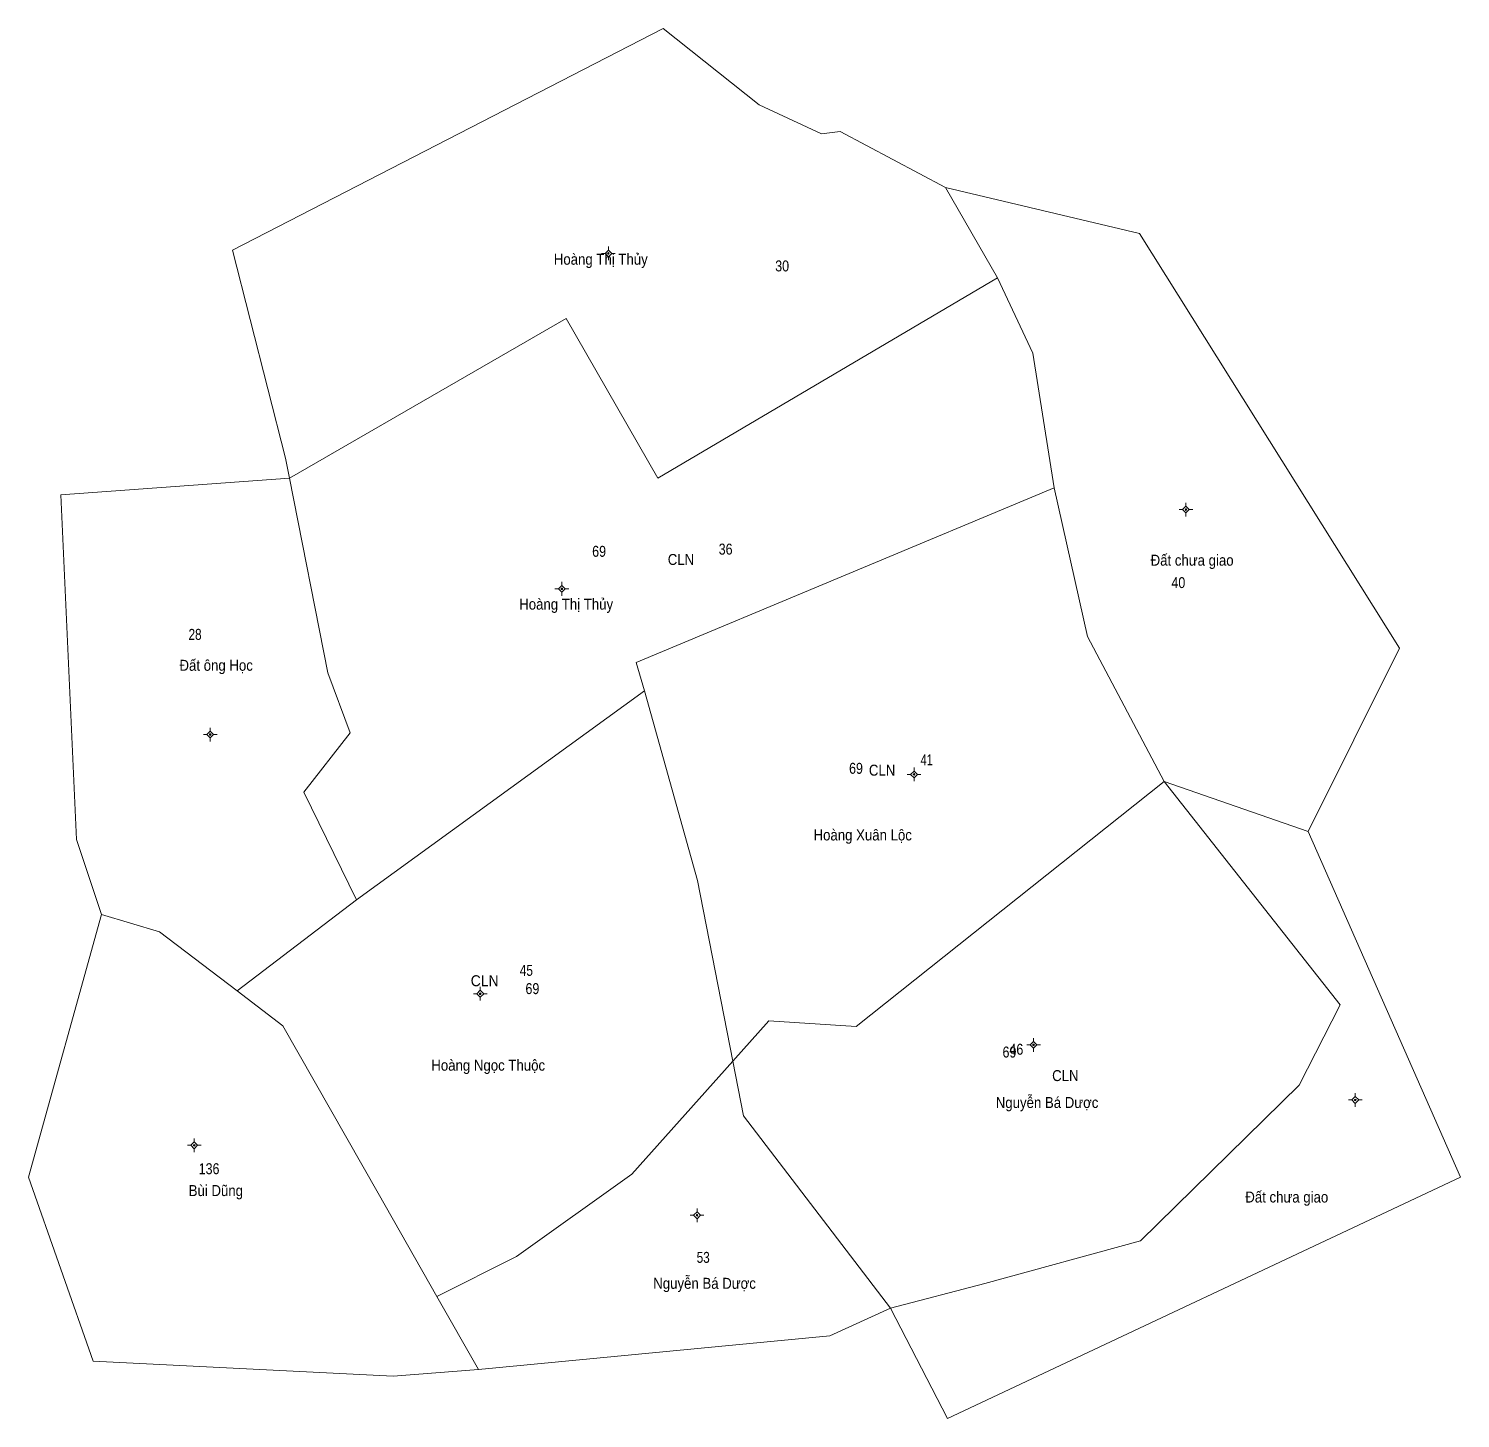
# Model space of a CAD drawing. Header units: metres. Extents: x 537114 to 539413, y 1847369 to 1850045.
# Drawn here: x 538359 to 538620.1, y 1847686.5 to 1847939.9 of the extents above; entities that cross this region are included whole.
import ezdxf
from ezdxf.enums import TextEntityAlignment as Align

# ---------------------------------------------------------------- set-up
doc = ezdxf.new("R2010")
doc.units = ezdxf.units.M
doc.header["$LTSCALE"] = 0.8
for name, color, linetype in [('1', 7, 'Continuous'), ('2', 7, 'Continuous'), ('3', 7, 'Continuous'), ('4', 7, 'Continuous')]:
    doc.layers.add(name, color=color, linetype=linetype)
doc.layers.add('11', color=7, linetype='Continuous', lineweight=13)
doc.layers.add('5', color=7, linetype='Continuous', lineweight=13)

msp = doc.modelspace()

# ---------------------------------------------------------------- hatches: boundary and pattern name
at = {"layer": '11'}
for points in [[(538464.8798, 1847898.89, 1), (538464.5798, 1847898.89, 1)], [(538570.1798, 1847852.19, 1), (538569.8797, 1847852.19, 1)], [(538456.3898, 1847837.74, 1), (538456.0898, 1847837.74, 1)], [(538392.2798, 1847811.17, 1), (538391.9798, 1847811.17, 1)], [(538520.6098, 1847803.91, 1), (538520.3098, 1847803.91, 1)], [(538441.5098, 1847763.92, 1), (538441.2098, 1847763.92, 1)], [(538542.3998, 1847754.6, 1), (538542.0998, 1847754.6, 1)], [(538601.0498, 1847744.56, 1), (538600.7497, 1847744.56, 1)], [(538389.3598, 1847736.3, 1), (538389.0598, 1847736.3, 1)], [(538481.0397, 1847723.54, 1), (538480.7397, 1847723.54, 1)]]:
    msp.add_hatch(color=256, dxfattribs=at).paths.add_polyline_path(points)

# ---------------------------------------------------------------- linework, layer by layer
for p, q in [((538464.73, 1847900.14), (538464.73, 1847899.51)), ((538464.11, 1847898.89), (538463.48, 1847898.89)), ((538464.73, 1847898.27), (538464.73, 1847897.64)), ((538465.98, 1847898.89), (538465.35, 1847898.89)), ((538570.03, 1847853.44), (538570.03, 1847852.81)), ((538569.41, 1847852.19), (538568.78, 1847852.19)), ((538570.03, 1847851.57), (538570.03, 1847850.94)), ((538571.28, 1847852.19), (538570.65, 1847852.19)), ((538455.61, 1847837.74), (538454.99, 1847837.74)), ((538456.24, 1847838.99), (538456.24, 1847838.37)), ((538457.49, 1847837.74), (538456.87, 1847837.74)), ((538456.24, 1847837.11), (538456.24, 1847836.49)), ((538391.51, 1847811.17), (538390.88, 1847811.17)), ((538392.13, 1847812.42), (538392.13, 1847811.79)), ((538393.38, 1847811.17), (538392.75, 1847811.17)), ((538392.13, 1847810.55), (538392.13, 1847809.92)), ((538519.83, 1847803.91), (538519.21, 1847803.91)), ((538520.46, 1847805.16), (538520.46, 1847804.53)), ((538520.46, 1847803.29), (538520.46, 1847802.66)), ((538521.71, 1847803.91), (538521.09, 1847803.91)), ((538441.36, 1847765.17), (538441.36, 1847764.55)), ((538440.73, 1847763.92), (538440.11, 1847763.92)), ((538441.36, 1847763.29), (538441.36, 1847762.67)), ((538442.61, 1847763.92), (538441.99, 1847763.92)), ((538541.63, 1847754.6), (538541, 1847754.6)), ((538542.25, 1847755.85), (538542.25, 1847755.23)), ((538542.25, 1847753.97), (538542.25, 1847753.35)), ((538543.5, 1847754.6), (538542.87, 1847754.6)), ((538600.27, 1847744.56), (538599.65, 1847744.56)), ((538600.9, 1847745.81), (538600.9, 1847745.19)), ((538600.9, 1847743.93), (538600.9, 1847743.31)), ((538602.15, 1847744.56), (538601.53, 1847744.56)), ((538388.59, 1847736.3), (538387.96, 1847736.3)), ((538389.21, 1847737.55), (538389.21, 1847736.93)), ((538389.21, 1847735.67), (538389.21, 1847735.05)), ((538390.46, 1847736.3), (538389.83, 1847736.3)), ((538480.27, 1847723.54), (538479.64, 1847723.54)), ((538480.89, 1847724.79), (538480.89, 1847724.17)), ((538480.89, 1847722.91), (538480.89, 1847722.29)), ((538482.14, 1847723.54), (538481.51, 1847723.54))]:
    msp.add_line(p, q, dxfattribs=at)
for points in [[(538464.73, 1847899.51), (538464.11, 1847898.89), (538464.73, 1847898.27), (538465.35, 1847898.89)], [(538570.03, 1847852.81), (538569.41, 1847852.19), (538570.03, 1847851.57), (538570.65, 1847852.19)], [(538456.24, 1847838.37), (538455.61, 1847837.74), (538456.24, 1847837.11), (538456.87, 1847837.74)], [(538392.13, 1847811.79), (538391.51, 1847811.17), (538392.13, 1847810.55), (538392.75, 1847811.17)], [(538520.46, 1847804.53), (538519.83, 1847803.91), (538520.46, 1847803.29), (538521.09, 1847803.91)], [(538441.36, 1847764.55), (538440.73, 1847763.92), (538441.36, 1847763.29), (538441.99, 1847763.92)], [(538542.25, 1847755.23), (538541.63, 1847754.6), (538542.25, 1847753.97), (538542.87, 1847754.6)], [(538600.9, 1847745.19), (538600.27, 1847744.56), (538600.9, 1847743.93), (538601.53, 1847744.56)], [(538389.21, 1847736.93), (538388.59, 1847736.3), (538389.21, 1847735.67), (538389.83, 1847736.3)], [(538480.89, 1847724.17), (538480.27, 1847723.54), (538480.89, 1847722.91), (538481.51, 1847723.54)]]:
    msp.add_lwpolyline(points, close=True, dxfattribs=at)
for centre in [(538464.7298, 1847898.89), (538570.0297, 1847852.19), (538456.2398, 1847837.74), (538392.1298, 1847811.17), (538520.4598, 1847803.91), (538441.3598, 1847763.92), (538542.2498, 1847754.6), (538600.8997, 1847744.56), (538389.2098, 1847736.3), (538480.8897, 1847723.54)]:
    msp.add_circle(centre, 0.15, dxfattribs=at)
at = {"layer": '5'}
for p, q in [((538526.18, 1847910.88), (538535.67, 1847894.46)), ((538471.31, 1847819.12), (538418.8, 1847781.02)), ((538566.04, 1847802.6), (538592.31, 1847793.51)), ((538418.8, 1847781.02), (538397.03, 1847764.43))]:
    msp.add_line(p, q, dxfattribs=at)
for points in [[(538406.58, 1847857.91), (538405.86, 1847861.55), (538396.21, 1847899.46), (538474.72, 1847939.87), (538492.21, 1847925.96), (538503.59, 1847920.71), (538507, 1847921.11), (538526.18, 1847910.88)], [(538526.18, 1847910.88), (538561.58, 1847902.5), (538608.99, 1847826.95), (538592.31, 1847793.51)], [(538406.58, 1847857.91), (538457, 1847887), (538473.77, 1847857.94), (538535.67, 1847894.46)], [(538535.67, 1847894.46), (538542.1, 1847880.72), (538546.02, 1847856.18)], [(538372.3, 1847778.37), (538367.73, 1847792.02), (538364.87, 1847854.86), (538406.58, 1847857.91)], [(538418.8, 1847781.02), (538409.22, 1847800.67), (538417.64, 1847811.48), (538413.6, 1847822.44), (538406.58, 1847857.91)], [(538546.02, 1847856.18), (538469.78, 1847824.31), (538471.31, 1847819.12)], [(538566.04, 1847802.6), (538552.09, 1847829.06), (538546.02, 1847856.18)], [(538471.31, 1847819.12), (538481, 1847784.55), (538487.43, 1847751.64)], [(538566.04, 1847802.6), (538509.89, 1847757.94), (538494, 1847759), (538487.43, 1847751.64)], [(538566.04, 1847802.6), (538598.16, 1847761.9), (538590.7, 1847747.28), (538561.77, 1847718.88), (538533.39, 1847711.08), (538516.16, 1847706.59)], [(538592.31, 1847793.51), (538620.07, 1847730.49), (538526.56, 1847686.51), (538516.16, 1847706.59)], [(538441.03, 1847695.44), (538425.46, 1847694.23), (538370.8, 1847696.95), (538359.02, 1847730.49), (538372.3, 1847778.37)], [(538372.3, 1847778.37), (538382.87, 1847775.2), (538397.03, 1847764.43)], [(538397.03, 1847764.43), (538405.39, 1847758.07), (538422.74, 1847727.59), (538433.47, 1847708.73)], [(538487.43, 1847751.64), (538469, 1847731), (538448, 1847716), (538433.47, 1847708.73), (538441.03, 1847695.44)], [(538487.43, 1847751.64), (538489.39, 1847741.64), (538516.16, 1847706.59)], [(538441.03, 1847695.44), (538505.12, 1847701.56), (538516.16, 1847706.59)]]:
    msp.add_lwpolyline(points, dxfattribs=at)

# ---------------------------------------------------------------- texts
at = {"layer": '1', "width": 0.9}
for s, p in [('Hoàng Thị Thủy', (538463.34, 1847896.83)), ('Đất chưa giao', (538571.16, 1847841.96)), ('Hoàng Thị Thủy', (538457.03, 1847833.95)), ('Đất ông Học', (538393.215, 1847822.8)), ('Hoàng Xuân Lộc', (538511.1, 1847791.87)), ('Hoàng Ngọc Thuộc', (538442.815, 1847749.89)), ('Nguyễn Bá Dược', (538544.715, 1847743.09)), ('Bùi Dũng', (538393.155, 1847727.04)), ('Đất chưa giao', (538588.42, 1847725.86)), ('Nguyễn Bá Dược', (538482.265, 1847710.13))]:
    msp.add_text(s, height=2, dxfattribs=at).set_placement(p, align=Align.CENTER)
at = {"layer": '2'}
for s, width, p in [('30', 0.85, (538496.41, 1847895.61)), ('36', 0.85, (538486.105, 1847843.98)), ('40', 0.85, (538568.65, 1847837.88)), ('28', 0.8, (538389.365, 1847828.44)), ('41', 0.75, (538522.76, 1847805.57)), ('45', 0.8, (538449.77, 1847767.18)), ('46', 0.85, (538539.115, 1847752.8)), ('136', 0.85, (538391.92, 1847731.02)), ('53', 0.8, (538482.015, 1847714.86))]:
    msp.add_text(s, height=2, dxfattribs=dict(at, width=width)).set_placement(p, align=Align.CENTER)
at = {"layer": '3'}
for s, width, p in [('CLN ', 0.9, (538481.04, 1847842.09)), ('CLN ', 0.9, (538517.71, 1847803.68)), ('CLN', 0.95, (538444.71, 1847765.29)), ('CLN ', 0.9, (538551.12, 1847748))]:
    msp.add_text(s, height=2, dxfattribs=dict(at, width=width)).set_placement(p, align=Align.RIGHT)
at = {"layer": '4', "width": 0.85}
for p in [(538463.035, 1847843.58), (538509.875, 1847804.02), (538450.875, 1847763.86), (538537.855, 1847752.29)]:
    msp.add_text('69', height=2, dxfattribs=at).set_placement(p, align=Align.CENTER)

doc.saveas('drawing.dxf')
